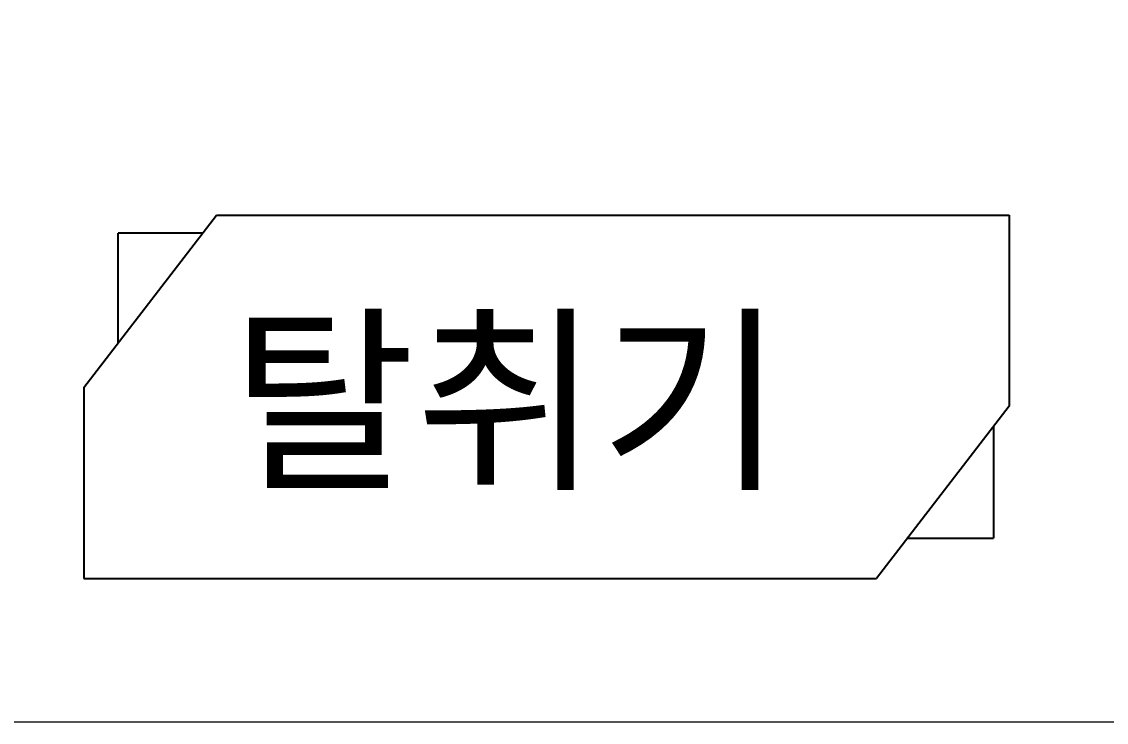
# Model space of a CAD drawing. Header units: millimetres. Extents: x 169673 to 334584, y 156879 to 224061.
# Drawn here: x 189085 to 189862, y 159899 to 160401 of the extents above; entities that cross this region are included whole.
import ezdxf

# ---------------------------------------------------------------- set-up
doc = ezdxf.new("R2010")
doc.units = ezdxf.units.MM
doc.header["$LTSCALE"] = 40
doc.header["$MEASUREMENT"] = 0
doc.layers.get('0').update_dxf_attribs({"linetype": 'CONTINUOUS'})
doc.layers.add('A-XXXX-TXT2', color=3, linetype='CONTINUOUS')
doc.styles.add('맑은 고딕', font='malgun.ttf')

msp = doc.modelspace()

# ---------------------------------------------------------------- linework, layer by layer
at = {"color": 3}
for p, q in [((189129.43, 160138.68), (189224.47, 160262.23)), ((189224.47, 160262.23), (189792.2, 160262.23)), ((189792.2, 160262.23), (189792.2, 160125.4)), ((189214.43, 160249.18), (189153.98, 160249.18)), ((189153.98, 160170.59), (189153.98, 160249.18)), ((189129.43, 160138.68), (189129.43, 160001.85)), ((189792.2, 160125.4), (189697.16, 160001.85)), ((189780.96, 160110.8), (189780.96, 160030.72)), ((189719.37, 160030.72), (189780.96, 160030.72)), ((189129.43, 160001.85), (189697.16, 160001.85))]:
    msp.add_line(p, q, dxfattribs=at)
at = {"linetype": 'Continuous', "lineweight": 15}
msp.add_lwpolyline([(187475.5, 163815.47), (191927.89, 163815.47), (191927.89, 159898.85), (187475.5, 159898.85)], close=True, dxfattribs=at)

# ---------------------------------------------------------------- texts
at = {"layer": 'A-XXXX-TXT2', "style": '맑은 고딕'}
msp.add_text('탈취기', height=105.257, dxfattribs=at).set_placement((189234.69, 160076.51))

doc.saveas('drawing.dxf')
